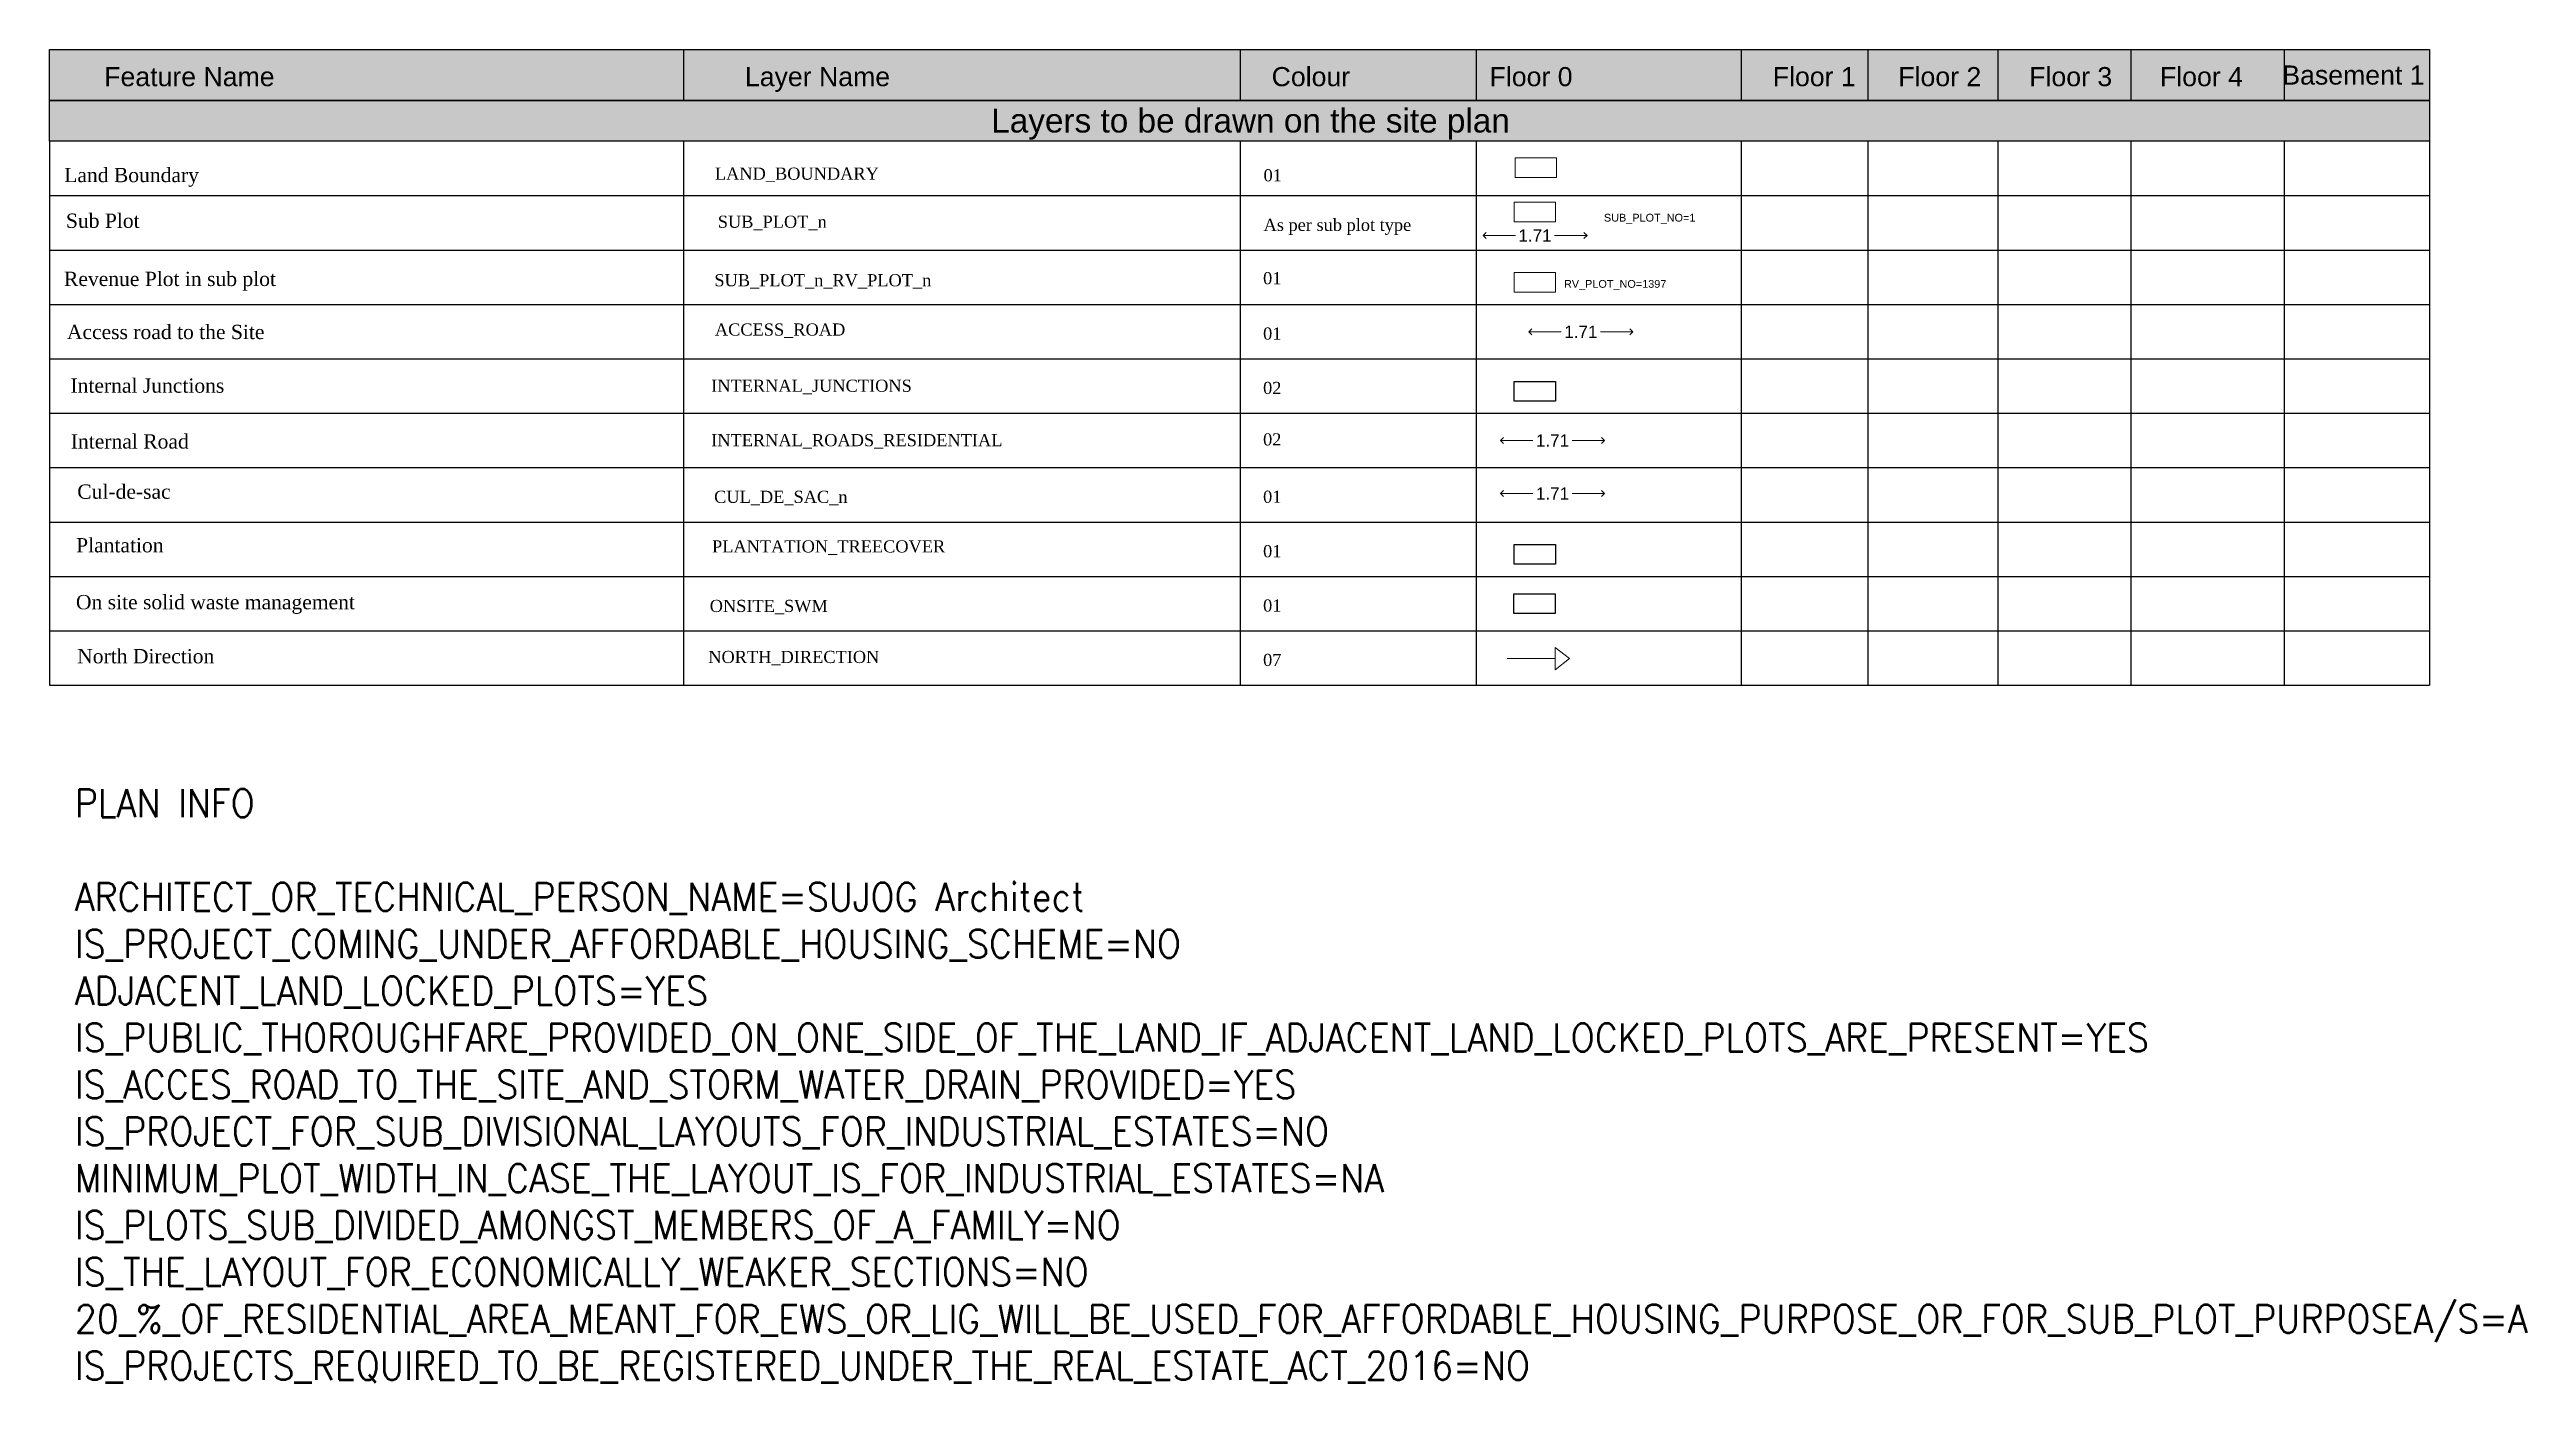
# Model space of a CAD drawing. Header units: metres. Extents: x -9445.2 to -9404.5, y 28822.2 to 28844.1.
import ezdxf

# ---------------------------------------------------------------- set-up
doc = ezdxf.new("R2010")
doc.units = ezdxf.units.M
doc.header["$PDMODE"] = 34
doc.header["$PDSIZE"] = -15
doc.linetypes.add('CONTINULUS', pattern=[0])
for name, color, linetype, lineweight in [('ACCESS_ROAD', 7, 'Continuous', 5), ('CUL_DE_SAC_5', 7, 'Continuous', 5), ('INTERNAL_ROADS_RESIDENTIAL', 7, 'Continuous', 5), ('LAND_BOUNDARY', 7, 'Continuous', 5), ('NORTH_DIRECTION', 7, 'Continuous', 5), ('ONSITE_SWM', 3, 'Continuous', 30), ('PLAN', 7, 'Continuous', 40), ('PLAN_INFO', 1, 'Continuous', 20), ('PLANTATION_TREECOVER', 3, 'Continuous', 30), ('SUB_PLOT_1', 7, 'Continuous', 5), ('SUB_PLOT_1_RV_PLOT_1', 7, 'Continuous', 5)]:
    doc.layers.add(name, color=color, linetype=linetype, lineweight=lineweight)
for name, color, linetype in [('BLK_1_PLANTATION_GREENSTRIP', 7, 'Continuous'), ('HATCH', 7, 'Continuous'), ('INTERNAL_JUNCTIONS', 7, 'Continuous')]:
    doc.layers.add(name, color=color, linetype=linetype)
doc.styles.add('Arial', font='arial.ttf', dxfattribs={"height": 0.2})
doc.styles.add('MtXpl_Georgia', font='georgiab.ttf')
doc.styles.get("Standard").update_dxf_attribs({"font": 'arial.ttf', "height": 0.25})
doc.styles.add('style2', font='arial.ttf', dxfattribs={"height": 0.3})
doc.dimstyles.new('INT DIM', dxfattribs={"dimtxt": 0.3, "dimasz": 0.1, "dimexe": 0.18, "dimexo": 0.0625, "dimgap": 0.09, "dimtad": 0, "dimzin": 0, "dimdsep": 46, "dimtxsty": 'style2', "dimblk": 'OPEN90', "dimcen": 0.09, "dimse1": 1, "dimse2": 1, "dimclrd": 250, "dimclrt": 256, "dimadec": 0, "dimazin": 0, "dimtfac": 1, "dimtofl": 0, "dimtmove": 0, "dimatfit": 3, "dimfxl": 1, "dimtolj": 1, "dimtzin": 0, "dimlwd": -1, "dimarcsym": 0})

# ---------------------------------------------------------------- blocks, each defined once
blk = doc.blocks.new('Ho')
h = blk.add_hatch(color=244)
h.dxf.hatch_style = 1
h.paths.add_polyline_path([(-9481.246, 28805.433), (-9481.246, 28804.6), (-9470.852, 28804.6), (-9470.852, 28805.433)], flags=17)
h.paths.add_polyline_path([(-9470.852, 28805.433), (-9470.852, 28804.6), (-9461.72, 28804.6), (-9461.72, 28805.433)], flags=17)
h.paths.add_polyline_path([(-9457.85, 28804.6), (-9457.85, 28805.433), (-9461.72, 28805.433), (-9461.72, 28804.6)], flags=17)
h.paths.add_polyline_path([(-9457.85, 28805.433), (-9457.85, 28804.6), (-9455.59, 28804.6), (-9455.59, 28805.433)], flags=17)
h.paths.add_polyline_path([(-9455.59, 28805.433), (-9455.59, 28804.6), (-9453.509, 28804.6), (-9453.509, 28805.433)], flags=17)
h.paths.add_polyline_path([(-9453.509, 28805.433), (-9453.509, 28804.6), (-9451.428, 28804.6), (-9451.428, 28805.433)], flags=17)
h.paths.add_polyline_path([(-9449.296, 28805.433), (-9451.428, 28805.433), (-9451.428, 28804.6), (-9449.296, 28804.6)], flags=17)
h.paths.add_polyline_path([(-9447.114, 28805.433), (-9449.296, 28805.433), (-9449.296, 28804.6), (-9447.114, 28804.6)], flags=17)
h.paths.add_polyline_path([(-9444.602, 28805.433), (-9447.114, 28805.433), (-9447.114, 28804.6), (-9444.602, 28804.6)], flags=17)
h.paths.add_polyline_path([(-9442.218, 28804.6), (-9442.218, 28805.433), (-9444.602, 28805.433), (-9444.602, 28804.6)])
for p, q in [((-9470.852, 28805.433), (-9470.852, 28804.6)), ((-9461.72, 28805.433), (-9461.72, 28804.598)), ((-9457.85, 28805.433), (-9457.85, 28804.6)), ((-9453.509, 28805.433), (-9453.509, 28804.6)), ((-9451.428, 28805.433), (-9451.428, 28804.6)), ((-9449.296, 28805.433), (-9449.296, 28804.6)), ((-9447.114, 28805.433), (-9447.114, 28804.6)), ((-9444.602, 28805.433), (-9444.602, 28804.6))]:
    blk.add_line(p, q)
blk.add_lwpolyline([(-9481.246, 28805.433), (-9442.218, 28805.433), (-9442.218, 28804.6), (-9481.246, 28804.6), (-9481.246, 28805.433)], close=True)
at = {"color": 18, "char_height": 0.31294, "attachment_point": 1}
for s, width, gutter_width, insert in [('{\\C256;Feature Name}', 11.88863, 1.633, (-9480.349, 28805.146)), ('{\\C256;Layer Name}', 11.88863, 1.633, (-9469.843, 28805.146)), ('{\\C256;Colour}', 11.88863, 1.633, (-9461.206, 28805.146)), ('{\\C256;Floor 0}', 11.88863, 1.633, (-9457.632, 28805.146)), ('{\\C256;Floor 1}', 11.88863, 1.633, (-9452.988, 28805.146)), ('{\\C256;Floor 2}', 11.88863, 1.633, (-9450.93, 28805.146)), ('{\\C256;Floor 3}', 11.88863, 1.633, (-9448.783, 28805.146)), ('{\\C256;Floor 4}', 11.88863, 1.633, (-9446.639, 28805.146)), ('{\\C256;Basement 1}', 9.5109, 1.306, (-9444.633, 28805.172))]:
    blk.add_mtext_dynamic_manual_height_columns(s, width=width, gutter_width=gutter_width, heights=[0], dxfattribs=dict(at, insert=insert))
blk = doc.blocks.new('_Open90')
at = {"layer": 'PLAN', "color": 0, "lineweight": -2}
for p, q in [((0, 0), (-1, 0)), ((-0.5, 0.5), (0, 0)), ((0, 0), (-0.5, -0.5))]:
    blk.add_line(p, q, dxfattribs=at)
blk = doc.blocks.new('*D3')
at = {"layer": 'Defpoints', "color": 0, "linetype": 'CONTINULUS', "ltscale": 0.05}
for p in [(-9421.657, 28841.029), (-9419.952, 28841.029), (-9419.952, 28841.018)]:
    blk.add_point(p, dxfattribs=at)
at = {"layer": 'SUB_PLOT_1', "color": 250, "ltscale": 0.05}
for p, q in [((-9421.557, 28841.018), (-9421.126, 28841.018)), ((-9420.052, 28841.018), (-9420.483, 28841.018))]:
    blk.add_line(p, q, dxfattribs=at)
at = {"layer": 'SUB_PLOT_1', "color": 250, "linetype": 'CONTINULUS', "ltscale": 0.05, "xscale": 0.1, "yscale": 0.1, "zscale": 0.1, "rotation": 180}
blk.add_blockref('_Open90', (-9421.657, 28841.018), dxfattribs=at)
at = {"layer": 'SUB_PLOT_1', "color": 250, "linetype": 'CONTINULUS', "ltscale": 0.05, "xscale": 0.1, "yscale": 0.1, "zscale": 0.1}
blk.add_blockref('_Open90', (-9419.952, 28841.018), dxfattribs=at)
at = {"layer": 'SUB_PLOT_1', "linetype": 'CONTINULUS', "ltscale": 0.05, "insert": (-9420.805, 28841.018), "char_height": 0.2, "attachment_point": 5, "style": 'Arial'}
blk.add_mtext('\\A1;1.71', dxfattribs=at)
blk = doc.blocks.new('*D4')
at = {"layer": 'ACCESS_ROAD', "color": 250, "ltscale": 0.05}
for p, q in [((-9420.807, 28839.44), (-9420.375, 28839.44)), ((-9419.301, 28839.44), (-9419.733, 28839.44))]:
    blk.add_line(p, q, dxfattribs=at)
at = {"layer": 'Defpoints', "color": 0, "linetype": 'CONTINULUS', "ltscale": 0.05}
for p in [(-9420.907, 28839.451), (-9419.201, 28839.451), (-9419.201, 28839.44)]:
    blk.add_point(p, dxfattribs=at)
at = {"layer": 'ACCESS_ROAD', "color": 250, "linetype": 'CONTINULUS', "ltscale": 0.05, "xscale": 0.1, "yscale": 0.1, "zscale": 0.1, "rotation": 180}
blk.add_blockref('_Open90', (-9420.907, 28839.44), dxfattribs=at)
at = {"layer": 'ACCESS_ROAD', "color": 250, "linetype": 'CONTINULUS', "ltscale": 0.05, "xscale": 0.1, "yscale": 0.1, "zscale": 0.1}
blk.add_blockref('_Open90', (-9419.201, 28839.44), dxfattribs=at)
at = {"layer": 'ACCESS_ROAD', "linetype": 'CONTINULUS', "ltscale": 0.05, "insert": (-9420.054, 28839.44), "char_height": 0.2, "attachment_point": 5, "style": 'Arial'}
blk.add_mtext('\\A1;1.71', dxfattribs=at)
blk = doc.blocks.new('*D5')
at = {"layer": 'Defpoints', "color": 0, "linetype": 'CONTINULUS', "ltscale": 0.05}
for p in [(-9421.372, 28837.669), (-9419.667, 28837.669), (-9419.667, 28837.658)]:
    blk.add_point(p, dxfattribs=at)
at = {"layer": 'INTERNAL_ROADS_RESIDENTIAL', "color": 250, "ltscale": 0.05}
for p, q in [((-9421.272, 28837.658), (-9420.84, 28837.658)), ((-9419.767, 28837.658), (-9420.198, 28837.658))]:
    blk.add_line(p, q, dxfattribs=at)
at = {"layer": 'INTERNAL_ROADS_RESIDENTIAL', "color": 250, "linetype": 'CONTINULUS', "ltscale": 0.05, "xscale": 0.1, "yscale": 0.1, "zscale": 0.1, "rotation": 180}
blk.add_blockref('_Open90', (-9421.372, 28837.658), dxfattribs=at)
at = {"layer": 'INTERNAL_ROADS_RESIDENTIAL', "color": 250, "linetype": 'CONTINULUS', "ltscale": 0.05, "xscale": 0.1, "yscale": 0.1, "zscale": 0.1}
blk.add_blockref('_Open90', (-9419.667, 28837.658), dxfattribs=at)
at = {"layer": 'INTERNAL_ROADS_RESIDENTIAL', "linetype": 'CONTINULUS', "ltscale": 0.05, "insert": (-9420.519, 28837.658), "char_height": 0.2, "attachment_point": 5, "style": 'Arial'}
blk.add_mtext('\\A1;1.71', dxfattribs=at)
blk = doc.blocks.new('*D6')
at = {"layer": 'CUL_DE_SAC_5', "color": 250, "ltscale": 0.05}
for p, q in [((-9421.272, 28836.789), (-9420.84, 28836.789)), ((-9419.767, 28836.789), (-9420.198, 28836.789))]:
    blk.add_line(p, q, dxfattribs=at)
at = {"layer": 'Defpoints', "color": 0, "linetype": 'CONTINULUS', "ltscale": 0.05}
for p in [(-9421.372, 28836.799), (-9419.667, 28836.799), (-9419.667, 28836.789)]:
    blk.add_point(p, dxfattribs=at)
at = {"layer": 'CUL_DE_SAC_5', "color": 250, "linetype": 'CONTINULUS', "ltscale": 0.05, "xscale": 0.1, "yscale": 0.1, "zscale": 0.1, "rotation": 180}
blk.add_blockref('_Open90', (-9421.372, 28836.789), dxfattribs=at)
at = {"layer": 'CUL_DE_SAC_5', "color": 250, "linetype": 'CONTINULUS', "ltscale": 0.05, "xscale": 0.1, "yscale": 0.1, "zscale": 0.1}
blk.add_blockref('_Open90', (-9419.667, 28836.789), dxfattribs=at)
at = {"layer": 'CUL_DE_SAC_5', "linetype": 'CONTINULUS', "ltscale": 0.05, "insert": (-9420.519, 28836.789), "char_height": 0.2, "attachment_point": 5, "style": 'Arial'}
blk.add_mtext('\\A1;1.71', dxfattribs=at)

msp = doc.modelspace()

# ---------------------------------------------------------------- hatches: boundary and pattern name
at = {"layer": 'HATCH', "linetype": 'CONTINULUS', "ltscale": 0.05}
h = msp.add_hatch(color=241, dxfattribs=at)
h.dxf.hatch_style = 1
h.paths.add_polyline_path([(-9445.164, 28843.233), (-9445.164, 28842.564), (-9406.136, 28842.564), (-9406.136, 28843.233)])

# ---------------------------------------------------------------- linework, layer by layer
for p, q in [((-9445.164, 28842.564), (-9445.164, 28833.649)), ((-9434.77, 28842.564), (-9434.77, 28833.649)), ((-9425.638, 28842.564), (-9425.638, 28833.649)), ((-9421.768, 28842.564), (-9421.768, 28833.649)), ((-9417.427, 28842.564), (-9417.427, 28833.649)), ((-9415.346, 28842.564), (-9415.346, 28833.649)), ((-9413.214, 28842.564), (-9413.214, 28833.649)), ((-9411.032, 28842.564), (-9411.032, 28833.649)), ((-9408.52, 28842.564), (-9408.52, 28833.649)), ((-9406.136, 28842.564), (-9406.136, 28833.649)), ((-9445.164, 28841.672), (-9406.136, 28841.672)), ((-9445.164, 28840.781), (-9406.136, 28840.781)), ((-9445.164, 28839.889), (-9406.136, 28839.889)), ((-9445.164, 28838.998), (-9406.136, 28838.998)), ((-9445.164, 28838.106), (-9406.136, 28838.106)), ((-9445.164, 28837.215), (-9406.136, 28837.215)), ((-9445.164, 28836.323), (-9406.136, 28836.323)), ((-9445.164, 28835.432), (-9406.136, 28835.432)), ((-9445.164, 28834.54), (-9406.136, 28834.54)), ((-9445.164, 28833.649), (-9406.136, 28833.649))]:
    msp.add_line(p, q)
msp.add_lwpolyline([(-9445.164, 28843.233), (-9406.136, 28843.233), (-9406.136, 28842.564), (-9445.164, 28842.564), (-9445.164, 28843.233)], close=True)
at = {"layer": 'INTERNAL_JUNCTIONS', "color": 2, "linetype": 'CONTINULUS', "ltscale": 0.05}
msp.add_lwpolyline([(-9421.148, 28838.628), (-9420.468, 28838.628), (-9420.468, 28838.305), (-9421.148, 28838.305)], close=True, dxfattribs=at)
at = {"layer": 'LAND_BOUNDARY', "color": 1, "linetype": 'CONTINULUS', "ltscale": 0.05}
msp.add_lwpolyline([(-9421.13, 28842.291), (-9420.451, 28842.291), (-9420.451, 28841.968), (-9421.13, 28841.968)], close=True, dxfattribs=at)
at = {"layer": 'NORTH_DIRECTION', "color": 7, "linetype": 'CONTINULUS', "ltscale": 0.05}
msp.add_line((-9421.26, 28834.084), (-9420.475, 28834.084), dxfattribs=at)
msp.add_lwpolyline([(-9420.241, 28834.084), (-9420.475, 28833.902), (-9420.475, 28834.084), (-9420.475, 28834.267)], close=True, dxfattribs=at)
at = {"layer": 'ONSITE_SWM', "color": 1, "linetype": 'CONTINULUS', "ltscale": 0.05}
msp.add_lwpolyline([(-9421.152, 28835.145), (-9420.472, 28835.145), (-9420.472, 28834.822), (-9421.152, 28834.822)], close=True, dxfattribs=at)
at = {"layer": 'PLANTATION_TREECOVER', "color": 1, "linetype": 'CONTINULUS', "ltscale": 0.05}
msp.add_lwpolyline([(-9421.148, 28835.953), (-9420.468, 28835.953), (-9420.468, 28835.63), (-9421.148, 28835.63)], close=True, dxfattribs=at)
at = {"layer": 'SUB_PLOT_1', "color": 6, "linetype": 'CONTINULUS', "ltscale": 0.05}
msp.add_lwpolyline([(-9421.148, 28841.566), (-9420.468, 28841.566), (-9420.468, 28841.243), (-9421.148, 28841.243)], close=True, dxfattribs=at)
at = {"layer": 'SUB_PLOT_1_RV_PLOT_1', "color": 1, "linetype": 'CONTINULUS', "ltscale": 0.05}
msp.add_lwpolyline([(-9421.148, 28840.411), (-9420.468, 28840.411), (-9420.468, 28840.088), (-9421.148, 28840.088)], close=True, dxfattribs=at)

# ---------------------------------------------------------------- block references
at = {"layer": 'BLK_1_PLANTATION_GREENSTRIP', "linetype": 'CONTINULUS'}
msp.add_blockref('Ho', (36.082, 38.633), dxfattribs=at)

# ---------------------------------------------------------------- texts
at = {"linetype": 'CONTINULUS', "style": 'MtXpl_Georgia'}
for s, height, p in [('Land Boundary', 0.23406, (-9444.923, 28841.893)), ('LAND_BOUNDARY', 0.19901, (-9434.253, 28841.933)), ('01', 0.199, (-9425.256, 28841.906)), ('Sub Plot', 0.2341, (-9444.895, 28841.144)), ('SUB_PLOT_n', 0.199, (-9434.206, 28841.145)), ('As per sub plot type', 0.19901, (-9425.256, 28841.094)), ('Revenue Plot in sub plot', 0.23406, (-9444.927, 28840.191)), ('SUB_PLOT_n_RV_PLOT_n', 0.19901, (-9434.262, 28840.186)), ('01', 0.199, (-9425.264, 28840.22)), ('Access road to the Site', 0.23406, (-9444.879, 28839.321)), ('ACCESS_ROAD', 0.19901, (-9434.253, 28839.378)), ('01', 0.199, (-9425.264, 28839.312)), ('Internal Junctions', 0.23406, (-9444.821, 28838.442)), ('INTERNAL_JUNCTIONS ', 0.19901, (-9434.314, 28838.457)), ('02', 0.199, (-9425.264, 28838.421)), ('Internal Road ', 0.23406, (-9444.815, 28837.527)), ('INTERNAL_ROADS_RESIDENTIAL', 0.19901, (-9434.314, 28837.565)), ('02', 0.199, (-9425.264, 28837.577)), ('Cul-de-sac ', 0.23406, (-9444.709, 28836.704)), ('CUL_DE_SAC_n', 0.19901, (-9434.266, 28836.636)), ('01', 0.199, (-9425.264, 28836.638)), ('Plantation ', 0.23406, (-9444.728, 28835.826)), ('PLANTATION_TREECOVER', 0.19901, (-9434.3, 28835.824)), ('01', 0.199, (-9425.264, 28835.746)), ('On site solid waste management ', 0.23406, (-9444.731, 28834.893)), ('ONSITE_SWM', 0.199, (-9434.338, 28834.848)), ('01', 0.199, (-9425.264, 28834.855)), ('North Direction', 0.23406, (-9444.71, 28834.007)), ('NORTH_DIRECTION', 0.19901, (-9434.362, 28834.012)), ('07', 0.199, (-9425.264, 28833.963))]:
    msp.add_text(s, height=height, dxfattribs=at).set_placement(p)
at = {"color": 18, "insert": (-9429.722, 28843.098), "char_height": 0.39118, "attachment_point": 1}
msp.add_mtext_dynamic_manual_height_columns('Layers to be drawn on the site plan', width=11.88863, gutter_width=1.633, heights=[0], dxfattribs=at)
at = {"layer": 'PLAN_INFO', "linetype": 'Continuous', "insert": (-9444.749, 28831.945), "char_height": 0.460857, "attachment_point": 1, "style": 'style2'}
msp.add_mtext_dynamic_manual_height_columns('{\\Fstandard|c0;PLAN INFO\\P\\PARCHITECT_OR_TECHNICAL_PERSON_NAME=SUJOG Architect\\PIS_PROJECT_COMING_UNDER_AFFORDABLE_HOUSING_SCHEME=NO\\PADJACENT_LAND_LOCKED_PLOTS=YES\\PIS_PUBLIC_THOROUGHFARE_PROVIDED_ON_ONE_SIDE_OF_THE_LAND_IF_ADJACENT_LAND_LOCKED_PLOTS_ARE_PRESENT=YES\\PIS_ACCES_ROAD_TO_THE_SITE_AND_STORM_WATER_DRAIN_PROVIDED=YES\\PIS_PROJECT_FOR_SUB_DIVISIONAL_LAYOUTS_FOR_INDUSTRIAL_ESTATES=NO\\PMINIMUM_PLOT_WIDTH_IN_CASE_THE_LAYOUT_IS_FOR_INDUSTRIAL_ESTATES=NA\\PIS_PLOTS_SUB_DIVIDED_AMONGST_MEMBERS_OF_A_FAMILY=NO\\PIS_THE_LAYOUT_FOR_ECONOMICALLY_WEAKER_SECTIONS=NO\\P20_%_OF_RESIDENTIAL_AREA_MEANT_FOR_EWS_OR_LIG_WILL_BE_USED_FOR_AFFORDABLE_HOUSING_PURPOSE_OR_FOR_SUB_PLOT_PURPOSEA/S=A\\PIS_PROJECTS_REQUIRED_TO_BE_REGISTERED_UNDER_THE_REAL_ESTATE_ACT_2016=NO}', width=218.38208, gutter_width=12.096, heights=[0], dxfattribs=at)
at = {"layer": 'SUB_PLOT_1', "color": 6, "linetype": 'CONTINULUS', "ltscale": 0.05, "insert": (-9419.675, 28841.21), "char_height": 0.12755, "attachment_point": 7, "style": 'Arial'}
msp.add_mtext_dynamic_manual_height_columns('SUB_PLOT_NO=1', width=5.65873, gutter_width=1, heights=[0], dxfattribs=at)
at = {"layer": 'SUB_PLOT_1_RV_PLOT_1', "color": 1, "linetype": 'CONTINULUS', "ltscale": 0.05, "insert": (-9420.33, 28840.125), "char_height": 0.12755, "attachment_point": 7, "style": 'Arial'}
msp.add_mtext_dynamic_manual_height_columns('RV_PLOT_NO=1397', width=5.65873, gutter_width=1, heights=[0], dxfattribs=at)

# ---------------------------------------------------------------- dimensions: what is measured, and where the dimension line sits
at = {"layer": 'ACCESS_ROAD', "color": 1, "linetype": 'CONTINULUS', "ltscale": 0.05}
dim = msp.add_linear_dim(base=(-9419.201, 28839.44), p1=(-9420.907, 28839.451), p2=(-9419.201, 28839.451), dimstyle='INT DIM', override={"dimtxt": 0.2, "dimtxsty": 'Arial'}, dxfattribs=at)
dim.commit()
dim.dimension.update_dxf_attribs({"geometry": '*D4', "text_midpoint": (-9420.054, 28839.44)})
at = {"layer": 'CUL_DE_SAC_5', "color": 1, "linetype": 'CONTINULUS', "ltscale": 0.05}
dim = msp.add_linear_dim(base=(-9419.6666, 28836.7888), p1=(-9421.3722, 28836.7994), p2=(-9419.6666, 28836.7994), dimstyle='INT DIM', override={"dimtxt": 0.2, "dimtxsty": 'Arial'}, dxfattribs=at)
dim.commit()
dim.dimension.update_dxf_attribs({"geometry": '*D6', "text_midpoint": (-9420.5194, 28836.7888)})
at = {"layer": 'INTERNAL_ROADS_RESIDENTIAL', "color": 2, "linetype": 'CONTINULUS', "ltscale": 0.05}
dim = msp.add_linear_dim(base=(-9419.6666, 28837.6579), p1=(-9421.3722, 28837.6685), p2=(-9419.6666, 28837.6685), dimstyle='INT DIM', override={"dimtxt": 0.2, "dimtxsty": 'Arial'}, dxfattribs=at)
dim.commit()
dim.dimension.update_dxf_attribs({"geometry": '*D5', "text_midpoint": (-9420.5194, 28837.6579)})
at = {"layer": 'SUB_PLOT_1', "color": 6, "linetype": 'CONTINULUS', "ltscale": 0.05}
dim = msp.add_linear_dim(base=(-9419.9518, 28841.0184), p1=(-9421.6573, 28841.029), p2=(-9419.9518, 28841.029), dimstyle='INT DIM', override={"dimtxt": 0.2, "dimtxsty": 'Arial'}, dxfattribs=at)
dim.commit()
dim.dimension.update_dxf_attribs({"geometry": '*D3', "text_midpoint": (-9420.8045, 28841.0184)})

doc.saveas('drawing.dxf')
